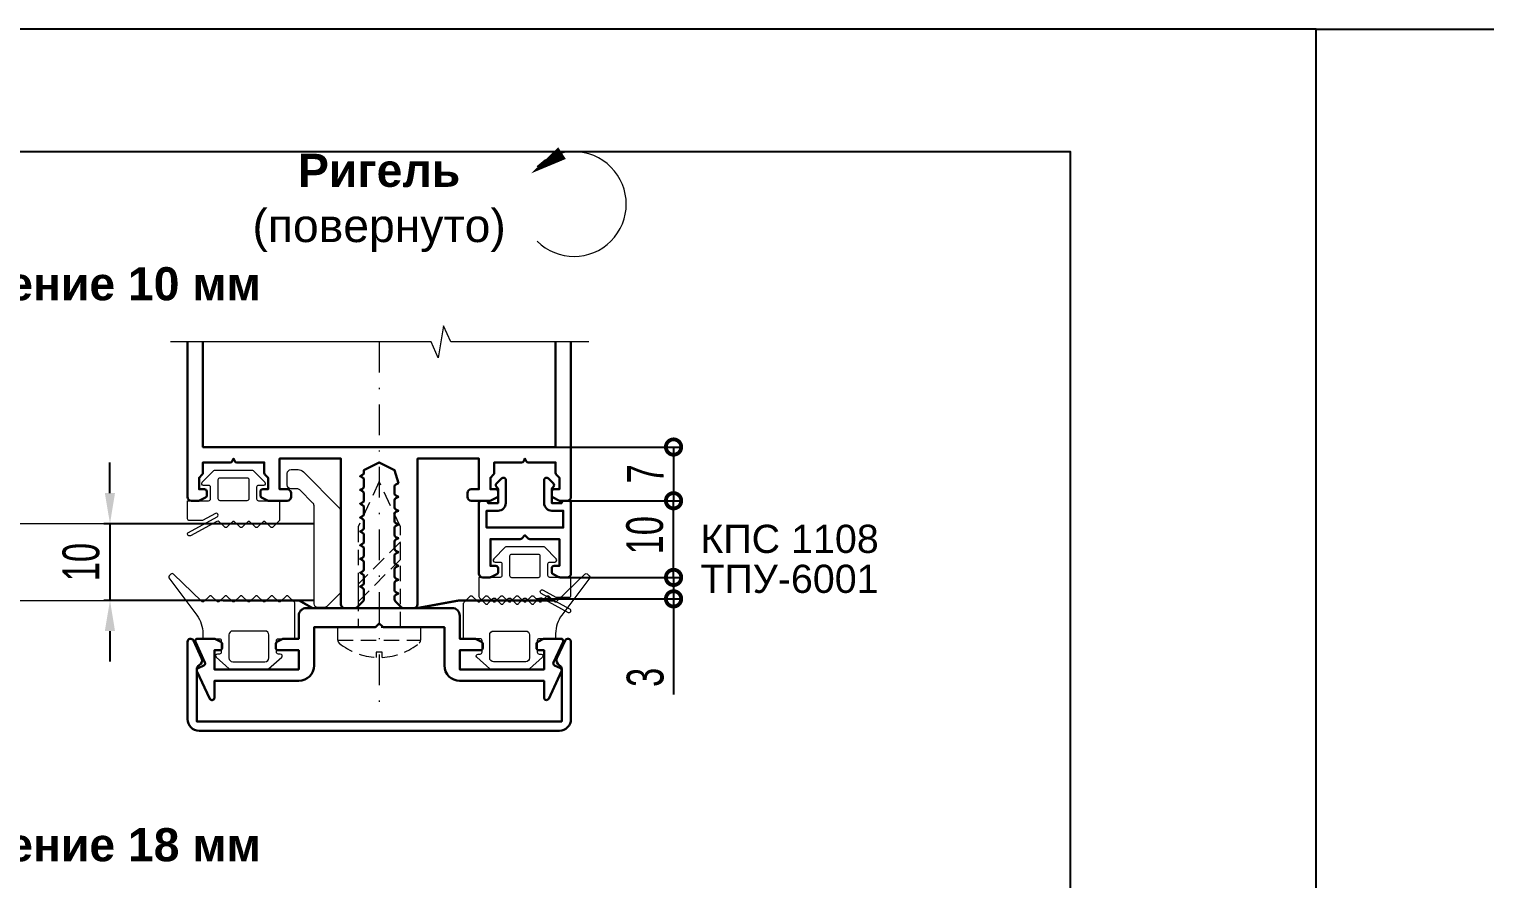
# Model space of a CAD drawing. Extents: x -37 to 8820, y -336 to 478.
# Drawn here: x 5355.1 to 5473.8, y 227.7 to 297 of the extents above; entities that cross this region are included whole.
import ezdxf

# ---------------------------------------------------------------- set-up
doc = ezdxf.new("R2010")
doc.units = 0
doc.header["$LTSCALE"] = 5
doc.linetypes.add('DASHDOT', pattern=[1, 0.5, -0.25, 0, -0.25])
doc.linetypes.add('HIDDEN', pattern=[0.375, 0.25, -0.125])
doc.layers.get('0').update_dxf_attribs({"linetype": 'CONTINUOUS', "lineweight": 30})
doc.layers.get('DEFPOINTS').update_dxf_attribs({"linetype": 'CONTINUOUS'})
for name, color, linetype, lineweight in [('1', 6, 'DASHDOT', 13), ('2', 3, 'HIDDEN', 13), ('Dimentions', 5, 'CONTINUOUS', 15), ('Glass', 5, 'CONTINUOUS', 20), ('Герлен', 7, 'CONTINUOUS', 60), ('Зигзаг', 1, 'CONTINUOUS', 15), ('Подкладки', 1, 'CONTINUOUS', 20), ('Текстовый', 7, 'CONTINUOUS', 9), ('Уплотнители', 1, 'CONTINUOUS', 20)]:
    doc.layers.add(name, color=color, linetype=linetype, lineweight=lineweight)
doc.layers.add('Скрытые', color=14, linetype='CONTINUOUS', plot=False)
doc.styles.add('3', font='RUSS.SHX', dxfattribs={"width": 0.7, "height": 3})
doc.styles.add('Каталожный', font='arial.ttf', dxfattribs={"height": 2.5})
doc.dimstyles.new('MX1_6', dxfattribs={"dimtxt": 3, "dimasz": 2.5, "dimexe": 0.5, "dimexo": 0, "dimgap": 0.8, "dimtad": 1, "dimlfac": 1.6, "dimdsep": 46, "dimtxsty": '3', "dimcen": 0, "dimclrd": 256, "dimclre": 256, "dimclrt": 256, "dimaunit": 1, "dimadec": 0, "dimazin": 0, "dimtfac": 1, "dimtmove": 0, "dimatfit": 1, "dimfxl": 1, "dimtvp": 1, "dimtolj": 1, "dimtzin": 0, "dimarcsym": 0})

# ---------------------------------------------------------------- blocks, each defined once
blk = doc.blocks.new('*D1513')
at = {"layer": 'DEFPOINTS', "color": 0, "linetype": 'Continuous', "transparency": 16777216}
for p in [(5378.34, 256.67), (5361.71, 250.42), (5378.34, 250.42)]:
    blk.add_point(p, dxfattribs=at)
at = {"layer": 'Dimentions', "linetype": 'Continuous', "lineweight": -2, "transparency": 16777216}
for p, q in [((5361.71, 259.17), (5361.71, 261.67)), ((5378.34, 256.67), (5361.21, 256.67)), ((5361.71, 256.67), (5361.71, 250.42)), ((5378.34, 250.42), (5361.21, 250.42)), ((5361.71, 247.92), (5361.71, 245.42))]:
    blk.add_line(p, q, dxfattribs=at)
at = {"layer": 'Dimentions', "linetype": 'Continuous', "transparency": 16777216}
for points in [[(5361.29, 259.17), (5362.12, 259.17), (5361.71, 256.67)], [(5361.29, 247.92), (5362.12, 247.92), (5361.71, 250.42)]]:
    blk.add_solid(points, dxfattribs=at)
at = {"layer": 'Dimentions', "linetype": 'Continuous', "transparency": 16777216, "insert": (5359.36, 253.54), "char_height": 3, "attachment_point": 5, "rotation": 90, "style": '3'}
blk.add_mtext('\\A1;\\A1;10 ', dxfattribs=at)
blk = doc.blocks.new('_DotSmall')
at = {"color": 0, "linetype": 'ByBlock', "const_width": 0.5}
blk.add_lwpolyline([(-0.0625, 0, 1), (0.0625, 0, 1)], format="xyb", close=True, dxfattribs=at)
blk = doc.blocks.new('*D1514')
at = {"layer": 'DEFPOINTS', "color": 0, "linetype": 'Continuous', "transparency": 16777216}
for p in [(5398.97, 258.54), (5407.64, 258.54), (5398.68, 252.29)]:
    blk.add_point(p, dxfattribs=at)
at = {"layer": 'Dimentions', "linetype": 'Continuous', "lineweight": -2, "transparency": 16777216}
for p, q in [((5398.97, 258.54), (5408.14, 258.54)), ((5407.64, 252.29), (5407.64, 258.54)), ((5398.68, 252.29), (5408.14, 252.29))]:
    blk.add_line(p, q, dxfattribs=at)
at = {"layer": 'Dimentions', "linetype": 'Continuous', "lineweight": -2, "transparency": 16777216, "xscale": 2.5, "yscale": 2.5, "zscale": 2.5}
for p, rotation in [((5407.64, 258.54), 90), ((5407.64, 252.29), 270)]:
    blk.add_blockref('_DotSmall', p, dxfattribs=dict(at, rotation=rotation))
at = {"layer": 'Dimentions', "linetype": 'Continuous', "transparency": 16777216, "insert": (5405.3, 255.73), "char_height": 3, "attachment_point": 5, "rotation": 90, "style": '3'}
blk.add_mtext('\\A1;10', dxfattribs=at)
blk = doc.blocks.new('*D1515')
at = {"layer": 'DEFPOINTS', "color": 0, "linetype": 'Continuous', "transparency": 16777216}
for p in [(5398.03, 262.92), (5404.7, 258.54), (5407.64, 258.54)]:
    blk.add_point(p, dxfattribs=at)
at = {"layer": 'Dimentions', "linetype": 'Continuous', "lineweight": -2, "transparency": 16777216}
for p, q in [((5398.03, 262.92), (5408.14, 262.92)), ((5407.64, 262.92), (5407.64, 258.54)), ((5404.7, 258.54), (5408.14, 258.54))]:
    blk.add_line(p, q, dxfattribs=at)
at = {"layer": 'Dimentions', "linetype": 'Continuous', "lineweight": -2, "transparency": 16777216, "xscale": 2.5, "yscale": 2.5, "zscale": 2.5}
for p, rotation in [((5407.64, 262.92), 90), ((5407.64, 258.54), 270)]:
    blk.add_blockref('_DotSmall', p, dxfattribs=dict(at, rotation=rotation))
at = {"layer": 'Dimentions', "linetype": 'Continuous', "transparency": 16777216, "insert": (5405.34, 260.73), "char_height": 3, "attachment_point": 5, "rotation": 90, "style": '3'}
blk.add_mtext('\\A1;7', dxfattribs=at)
blk = doc.blocks.new('*D972')
at = {"layer": 'DEFPOINTS', "color": 0, "linetype": 'Continuous', "transparency": 16777216}
for p in [(5403.71, 252.29), (5396.47, 250.54), (5407.64, 250.54)]:
    blk.add_point(p, dxfattribs=at)
at = {"layer": 'Dimentions', "linetype": 'Continuous', "lineweight": -2, "transparency": 16777216}
for p, q in [((5407.64, 252.29), (5407.64, 254.79)), ((5403.71, 252.29), (5408.14, 252.29)), ((5407.64, 252.29), (5407.64, 250.54)), ((5396.47, 250.54), (5408.14, 250.54)), ((5407.64, 250.54), (5407.64, 242.74))]:
    blk.add_line(p, q, dxfattribs=at)
at = {"layer": 'Dimentions', "linetype": 'Continuous', "lineweight": -2, "transparency": 16777216, "xscale": 2.5, "yscale": 2.5, "zscale": 2.5}
for p, rotation in [((5407.64, 252.29), 270), ((5407.64, 250.54), 90)]:
    blk.add_blockref('_DotSmall', p, dxfattribs=dict(at, rotation=rotation))
at = {"layer": 'Dimentions', "linetype": 'Continuous', "transparency": 16777216, "insert": (5405.34, 244.14), "char_height": 3, "attachment_point": 5, "rotation": 90, "style": '3'}
blk.add_mtext('\\A1;3', dxfattribs=at)

msp = doc.modelspace()

# ---------------------------------------------------------------- linework, layer by layer
msp.add_lwpolyline([(5399.2789, 271.4965), (5399.2789, 258.855, -0.41421356), (5398.9664, 258.5425), (5398.3857, 258.5425, -0.11643382), (5398.3018, 258.5623), (5397.82, 258.8031, -0.28407904), (5397.7164, 258.9708), (5397.7164, 259.2925, -0.41421356), (5397.9039, 259.48), (5398.3414, 259.48), (5398.3414, 260.4175), (5398.0838, 260.675, -0.19891237), (5398.0289, 260.8076), (5398.0289, 261.6675), (5395.801, 261.6675, -0.28407904), (5395.6333, 261.7711), (5395.5289, 261.98), (5395.4245, 261.7711, -0.28407904), (5395.2568, 261.6675), (5393.0289, 261.6675), (5393.0289, 260.8076, -0.19891237), (5392.974, 260.675), (5392.7164, 260.4175), (5392.7164, 259.48), (5393.1539, 259.48, -0.41421356), (5393.3414, 259.2925), (5393.3414, 258.9708, -0.28407904), (5393.2377, 258.8031), (5392.756, 258.5623, -0.11643382), (5392.6721, 258.5425), (5391.1539, 258.5425, -0.41421356), (5390.8414, 258.855), (5390.8414, 259.1675, -0.41421356), (5391.1539, 259.48), (5391.7789, 259.48), (5391.7789, 261.98), (5386.7789, 261.98), (5386.7789, 250.105, -0.41421356), (5386.4664, 249.7925), (5385.6066, 249.7925, -0.19891237), (5385.474, 249.8474), (5384.9588, 250.3625, -0.19891237), (5384.9039, 250.4951), (5384.9039, 250.7078, -0.28407904), (5385.0075, 250.8755), (5385.2164, 250.98), (5385.0075, 251.0844, -0.28407904), (5384.9039, 251.2521), (5384.9039, 251.8328, -0.28407904), (5385.0075, 252.0005), (5385.2164, 252.105), (5385.0075, 252.2094, -0.28407904), (5384.9039, 252.3771), (5384.9039, 252.9578, -0.28407904), (5385.0075, 253.1255), (5385.2164, 253.23), (5385.0075, 253.3344, -0.28407904), (5384.9039, 253.5021), (5384.9039, 254.0828, -0.28407904), (5385.0075, 254.2505), (5385.2164, 254.355), (5385.0075, 254.4594, -0.28407904), (5384.9039, 254.6271), (5384.9039, 255.2078, -0.28407904), (5385.0075, 255.3755), (5385.2164, 255.48), (5385.0075, 255.5844, -0.28407904), (5384.9039, 255.7521), (5384.9039, 256.3328, -0.28407904), (5385.0075, 256.5005), (5385.2164, 256.605), (5385.0075, 256.7094, -0.28407904), (5384.9039, 256.8771), (5384.9039, 257.4578, -0.28407904), (5385.0075, 257.6255), (5385.2164, 257.73), (5385.0075, 257.8344, -0.28407904), (5384.9039, 258.0021), (5384.9039, 258.5828, -0.28407904), (5385.0075, 258.7505), (5385.2164, 258.855), (5385.0075, 258.9594, -0.28407904), (5384.9039, 259.1271), (5384.9039, 259.7078, -0.28407904), (5385.0075, 259.8755), (5385.2164, 259.98), (5384.9039, 261.0425), (5383.6539, 261.6675), (5382.4039, 261.0425), (5382.4039, 260.8146, -0.28407904), (5382.3002, 260.6469), (5382.0914, 260.5425), (5382.3002, 260.438, -0.28407904), (5382.4039, 260.2703), (5382.4039, 259.6896, -0.28407904), (5382.3002, 259.5219), (5382.0914, 259.4175), (5382.3002, 259.313, -0.28407904), (5382.4039, 259.1453), (5382.4039, 258.5646, -0.28407904), (5382.3002, 258.3969), (5382.0914, 258.2925), (5382.3002, 258.188, -0.28407904), (5382.4039, 258.0203), (5382.4039, 257.4396, -0.28407904), (5382.3002, 257.2719), (5382.0914, 257.1675), (5382.3002, 257.063, -0.28407904), (5382.4039, 256.8953), (5382.4039, 256.3146, -0.28407904), (5382.3002, 256.1469), (5382.0914, 256.0425), (5382.3002, 255.938, -0.28407904), (5382.4039, 255.7703), (5382.4039, 255.1896, -0.28407904), (5382.3002, 255.0219), (5382.0914, 254.9175), (5382.3002, 254.813, -0.28407904), (5382.4039, 254.6453), (5382.4039, 254.0646, -0.28407904), (5382.3002, 253.8969), (5382.0914, 253.7925), (5382.3002, 253.688, -0.28407904), (5382.4039, 253.5203), (5382.4039, 252.9396, -0.28407904), (5382.3002, 252.7719), (5382.0914, 252.6675), (5382.3002, 252.563, -0.28407904), (5382.4039, 252.3953), (5382.4039, 251.8146, -0.28407904), (5382.3002, 251.6469), (5382.0914, 251.5425), (5382.3002, 251.438, -0.28407904), (5382.4039, 251.2703), (5382.4039, 250.4951, -0.19891237), (5382.349, 250.3625), (5381.8338, 249.8474, -0.19891237), (5381.7012, 249.7925), (5380.8414, 249.7925, -0.41421356), (5380.5289, 250.105), (5380.5289, 261.98), (5375.5289, 261.98), (5375.5289, 259.48), (5376.1539, 259.48, -0.41421356), (5376.4664, 259.1675), (5376.4664, 258.855, -0.41421356), (5376.1539, 258.5425), (5374.6357, 258.5425, -0.11643382), (5374.5518, 258.5623), (5374.07, 258.8031, -0.28407904), (5373.9664, 258.9708), (5373.9664, 259.2925, -0.41421356), (5374.1539, 259.48), (5374.5914, 259.48), (5374.5914, 260.4175), (5374.3338, 260.675, -0.19891237), (5374.2789, 260.8076), (5374.2789, 261.6675), (5372.051, 261.6675, -0.28407904), (5371.8833, 261.7711), (5371.7789, 261.98), (5371.6745, 261.7711, -0.28407904), (5371.5068, 261.6675), (5369.2789, 261.6675), (5369.2789, 260.8076, -0.19891237), (5369.224, 260.675), (5368.9664, 260.4175), (5368.9664, 259.48), (5369.4039, 259.48, -0.41421356), (5369.5914, 259.2925), (5369.5914, 258.9708, -0.28407904), (5369.4877, 258.8031), (5369.006, 258.5623, -0.11643382), (5368.9221, 258.5425), (5368.3414, 258.5425, -0.41421356), (5368.0289, 258.855), (5368.0289, 271.4965)], format="xyb")
msp.add_lwpolyline([(5398.0289, 271.4965), (5398.0289, 262.9175), (5369.2789, 262.9175), (5369.2789, 271.4965)])
for points in [[(5399.0914, 258.5425), (5398.7164, 258.5425, 0.41421356), (5398.5289, 258.355), (5397.7164, 258.355), (5397.7164, 259.4741, -0.19891237), (5397.7713, 259.6066), (5397.849, 259.6843, 0.41421356), (5397.849, 259.9495), (5397.441, 260.3575, 0.66817864), (5397.0914, 260.2127), (5397.0914, 258.355, 0.41421356), (5397.7164, 257.73), (5398.6539, 257.73), (5398.6539, 256.355), (5392.4039, 256.355), (5392.4039, 257.73), (5393.3414, 257.73, 0.41421356), (5393.9664, 258.355), (5393.9664, 260.2127, 0.66817864), (5393.6168, 260.3575), (5393.2088, 259.9495, 0.41421356), (5393.2088, 259.6843), (5393.2865, 259.6066, -0.19891237), (5393.3414, 259.4741), (5393.3414, 258.355), (5392.5289, 258.355, 0.41421356), (5392.3414, 258.5425), (5391.9664, 258.5425, 0.41421356), (5391.7789, 258.355), (5391.7789, 252.605, 0.41421356), (5392.0914, 252.2925), (5392.6721, 252.2925, 0.11643382), (5392.756, 252.3123), (5393.2377, 252.5531, 0.28407904), (5393.3414, 252.7208), (5393.3414, 253.0425, 0.41421356), (5393.1539, 253.23), (5392.7164, 253.23), (5392.7164, 255.4175), (5395.1387, 255.4175, 0.19891237), (5395.2713, 255.4724), (5395.5289, 255.73), (5395.7865, 255.4724, 0.19891237), (5395.9191, 255.4175), (5398.3414, 255.4175), (5398.3414, 253.23), (5397.9039, 253.23, 0.41421356), (5397.7164, 253.0425), (5397.7164, 252.7208, 0.28407904), (5397.82, 252.5531), (5398.3018, 252.3123, 0.11643382), (5398.3857, 252.2925), (5398.9664, 252.2925, 0.41421356), (5399.2789, 252.605), (5399.2789, 258.355, 0.41421356)], [(5368.7965, 244.6385, -0.41421356), (5368.8871, 244.8877), (5369.359, 245.1077, 0.41421356), (5369.4496, 245.3569), (5368.6715, 247.0257, -0.54861879), (5368.8414, 247.2925), (5370.1721, 247.2925, -0.11643382), (5370.256, 247.2727), (5370.7377, 247.0318, -0.28407904), (5370.8414, 246.8641), (5370.8414, 246.5425, -0.41421356), (5370.6539, 246.355), (5370.2164, 246.355), (5370.2164, 244.7925), (5377.0914, 244.7925), (5377.0914, 246.355), (5375.4039, 246.355, -0.41421356), (5375.2164, 246.5425), (5375.2164, 246.8641, -0.28407904), (5375.32, 247.0318), (5375.8018, 247.2727, -0.11643382), (5375.8857, 247.2925), (5377.0914, 247.2925), (5377.0914, 249.1675, -0.41421356), (5377.7164, 249.7925), (5389.5914, 249.7925, -0.41421356), (5390.2164, 249.1675), (5390.2164, 247.2925), (5391.4221, 247.2925, -0.11643382), (5391.506, 247.2727), (5391.9877, 247.0318, -0.28407904), (5392.0914, 246.8641), (5392.0914, 246.5425, -0.41421356), (5391.9039, 246.355), (5390.2164, 246.355), (5390.2164, 244.7925), (5397.0914, 244.7925), (5397.0914, 246.355), (5396.6539, 246.355, -0.41421356), (5396.4664, 246.5425), (5396.4664, 246.8641, -0.28407904), (5396.57, 247.0318), (5397.0518, 247.2727, -0.11643382), (5397.1357, 247.2925), (5398.4664, 247.2925, -0.54861879), (5398.6363, 247.0257), (5397.8581, 245.3569, 0.41421356), (5397.9488, 245.1077), (5398.4206, 244.8877, -0.41421356), (5398.5113, 244.6385), (5397.4678, 242.4007, -0.29147342), (5397.2979, 242.2925), (5397.2789, 242.2925, -0.41421356), (5397.0914, 242.48), (5397.0914, 243.855), (5390.2164, 243.855, -0.41421356), (5388.9664, 245.105), (5388.9664, 248.23), (5384.0441, 248.23, -0.19891237), (5383.9115, 248.2849), (5383.6539, 248.5425), (5383.3963, 248.2849, -0.19891237), (5383.2637, 248.23), (5378.3414, 248.23), (5378.3414, 245.105, -0.41421356), (5377.0914, 243.855), (5370.2164, 243.855), (5370.2164, 242.48, -0.41421356), (5370.0289, 242.2925), (5370.0099, 242.2925, -0.29147342), (5369.84, 242.4007)], [(5368.9664, 239.7925), (5398.3414, 239.7925, 0.41421356), (5399.2789, 240.73), (5399.2789, 247.0425, 0.80258485), (5398.8023, 247.1481), (5398.1324, 245.7114, 0.40155944), (5398.327, 245.1384, -0.27973928), (5398.5289, 244.8058), (5398.5289, 240.5425), (5368.7789, 240.5425), (5368.7789, 244.8058, -0.27973928), (5368.9808, 245.1384, 0.40155944), (5369.1754, 245.7114), (5368.5055, 247.1481, 0.80258485), (5368.0289, 247.0425), (5368.0289, 240.73, 0.41421356)]]:
    msp.add_lwpolyline(points, format="xyb", close=True)
at = {"layer": '1'}
msp.add_line((5383.6539, 271.4965), (5383.6539, 241.7925), dxfattribs=at)
at = {"layer": '2'}
msp.add_line((5380.2789, 247.1739), (5387.0289, 247.1739), dxfattribs=at)
for points in [[(5385.3726, 248.23), (5385.3726, 256.4191), (5383.6539, 260.105), (5381.9351, 256.4191), (5381.9351, 248.23)], [(5381.9351, 250.3104), (5385.3726, 253.7479), (5385.3726, 255.1802), (5381.9351, 251.7427)]]:
    msp.add_lwpolyline(points, close=True, dxfattribs=at)
msp.add_lwpolyline([(5383.4083, 245.7671, -0.16184886), (5380.3925, 246.9328, -0.22388754), (5380.2789, 247.1739), (5380.2789, 248.23), (5387.0289, 248.23), (5387.0289, 247.1739, -0.22388754), (5386.9153, 246.9328, -0.16184886), (5383.8995, 245.7671), (5383.8995, 246.2048), (5383.4083, 246.2048)], format="xyb", close=True, dxfattribs=at)
at = {"layer": 'Dimentions'}
msp.add_lwpolyline([(5396.0181, 285.2285, 0, 1.1333, 0), (5398.5501, 286.8888, 0, 0, 0), (5398.5501, 286.8888, 0, 0, 0)], format="xyseb", dxfattribs=at)
at = {"layer": 'Dimentions', "color": 1}
msp.add_arc((5399.518, 282.7336), 4.2664, 225.237215, 134.762785, dxfattribs=at)
at = {"layer": 'Glass'}
msp.add_lwpolyline([(5334.899, 250.4168), (5378.3414, 250.4177), (5378.3414, 256.6658), (5334.899, 256.6658)], close=True, dxfattribs=at)
at = {"layer": 'Герлен', "ltscale": 2, "const_width": 0.1875}
msp.add_lwpolyline([(5370.9177, 250.4175), (5377.1123, 250.4175), (5378.2003, 249.7925), (5386.7789, 249.7925), (5390.1918, 250.4175), (5398.0084, 250.4175)], dxfattribs=at)
at = {"layer": 'Зигзаг'}
msp.add_lwpolyline([(5400.7428, 271.4965), (5389.4807, 271.4965), (5388.8999, 272.8144), (5388.4642, 270.2017), (5387.8817, 271.4965), (5366.6499, 271.4965)], dxfattribs=at)
at = {"layer": 'Подкладки'}
msp.add_lwpolyline([(5376.4664, 259.5152, -0.41421356), (5376.1539, 259.8277), (5376.1539, 260.7652, -0.41421356), (5376.4664, 261.0777), (5377.0378, 261.0777, -0.19891237), (5377.4797, 260.8946), (5380.3458, 258.0285, -0.19891237), (5380.5289, 257.5865), (5380.5289, 251.2081, -0.19891237), (5380.4374, 250.9872), (5379.3704, 249.9202, -0.19891237), (5379.1494, 249.8287), (5378.6539, 249.8287, -0.41421356), (5378.3414, 250.1412), (5378.3414, 258.1357, 0.19891237), (5378.2499, 258.3567), (5377.1829, 259.4236, 0.19891237), (5376.9619, 259.5152)], format="xyb", close=True, dxfattribs=at)
at = {"layer": 'Скрытые', "linetype": 'Continuous'}
for points in [[(5460, 297), (5250, 297), (5250, 0), (5460, 0)], [(5460, 297), (5670, 297), (5670, 0), (5460, 0)], [(5440, 10), (5440, 287), (5275, 287), (5275, 10)]]:
    msp.add_lwpolyline(points, close=True, dxfattribs=at)
at = {"layer": 'Уплотнители'}
for points in [[(5370.2981, 257.5033), (5369.2531, 256.9364, -0.12491271), (5369.1786, 256.9175), (5368.1851, 256.9175, -0.41421356), (5368.0289, 257.0737), (5368.0289, 258.5425), (5369.7476, 258.5425, 0.41421356), (5369.9039, 258.6987), (5369.9039, 259.6362, 0.41421356), (5369.7476, 259.7925), (5369.3414, 259.7925, -0.66858666), (5369.231, 260.0593), (5370.1706, 260.9968, -0.19861919), (5370.281, 261.0425), (5373.2768, 261.0425, -0.19861919), (5373.3871, 260.9968), (5374.3267, 260.0593, -0.66858666), (5374.2164, 259.7925), (5373.8101, 259.7925, 0.41421356), (5373.6539, 259.6362), (5373.6539, 258.6987, 0.41421356), (5373.8101, 258.5425), (5375.5289, 258.5425), (5375.5289, 256.9822, -0.19891237), (5375.4831, 256.8717), (5375.0144, 256.4029, -0.41421356), (5374.7934, 256.4029), (5374.3894, 256.807, 0.41421356), (5374.1684, 256.807), (5373.7644, 256.4029, -0.41421356), (5373.5434, 256.4029), (5373.1394, 256.807, 0.41421356), (5372.9184, 256.807), (5372.5144, 256.4029, -0.41421356), (5372.2934, 256.4029), (5371.8894, 256.807, 0.41421356), (5371.6684, 256.807), (5371.2644, 256.4029, -0.41421356), (5371.0434, 256.4029), (5370.6114, 256.835, 0.33207606), (5370.4264, 256.8618), (5368.2596, 255.6864, -1), (5368.1106, 255.961), (5370.4471, 257.2286, 1)], [(5370.6851, 260.4175), (5372.8726, 260.4175, -0.41421356), (5373.0289, 260.2612), (5373.0289, 258.6987, -0.41421356), (5372.8726, 258.5425), (5370.6851, 258.5425, -0.41421356), (5370.5289, 258.6987), (5370.5289, 260.2612, -0.41421356)], [(5397.0096, 251.2533), (5398.0547, 250.6864, 0.12491271), (5398.1292, 250.6675), (5399.1226, 250.6675, 0.41421356), (5399.2789, 250.8237), (5399.2789, 252.2925), (5397.5601, 252.2925, -0.41421356), (5397.4039, 252.4487), (5397.4039, 253.3862, -0.41421356), (5397.5601, 253.5425), (5397.9664, 253.5425, 0.66858666), (5398.0767, 253.8093), (5397.1371, 254.7468, 0.19861919), (5397.0268, 254.7925), (5394.031, 254.7925, 0.19861919), (5393.9206, 254.7468), (5392.981, 253.8093, 0.66858666), (5393.0914, 253.5425), (5393.4976, 253.5425, -0.41421356), (5393.6539, 253.3862), (5393.6539, 252.4487, -0.41421356), (5393.4976, 252.2925), (5391.7789, 252.2925), (5391.7789, 250.7322, 0.19891237), (5391.8247, 250.6217), (5392.2934, 250.1529, 0.41421356), (5392.5144, 250.1529), (5392.9184, 250.557, -0.41421356), (5393.1394, 250.557), (5393.5434, 250.1529, 0.41421356), (5393.7644, 250.1529), (5394.1684, 250.557, -0.41421356), (5394.3894, 250.557), (5394.7934, 250.1529, 0.41421356), (5395.0144, 250.1529), (5395.4184, 250.557, -0.41421356), (5395.6394, 250.557), (5396.0434, 250.1529, 0.41421356), (5396.2644, 250.1529), (5396.6964, 250.585, -0.33207606), (5396.8814, 250.6118), (5399.0481, 249.4364, 1), (5399.1971, 249.711), (5396.8606, 250.9786, -1)], [(5396.6226, 254.1675), (5394.4351, 254.1675, 0.41421356), (5394.2789, 254.0112), (5394.2789, 252.4487, 0.41421356), (5394.4351, 252.2925), (5396.6226, 252.2925, 0.41421356), (5396.7789, 252.4487), (5396.7789, 254.0112, 0.41421356)], [(5375.4351, 246.0425, -0.41421356), (5375.2789, 246.1987), (5375.2789, 247.1362, -0.41421356), (5375.4351, 247.2925), (5376.7789, 247.2925), (5376.7789, 250.1804, 0.19891237), (5376.7423, 250.2688), (5376.2644, 250.7467, 0.41421356), (5376.0434, 250.7467), (5375.6394, 250.3427, -0.41421356), (5375.4184, 250.3427), (5375.0144, 250.7467, 0.41421356), (5374.7934, 250.7467), (5374.3894, 250.3427, -0.41421356), (5374.1684, 250.3427), (5373.7644, 250.7467, 0.41421356), (5373.5434, 250.7467), (5373.1394, 250.3427, -0.41421356), (5372.9184, 250.3427), (5372.5144, 250.7467, 0.41421356), (5372.2934, 250.7467), (5371.8894, 250.3427, -0.41421356), (5371.6684, 250.3427), (5371.2644, 250.7467, 0.41421356), (5371.0434, 250.7467), (5370.6394, 250.3427, -0.41421356), (5370.4184, 250.3427), (5370.0144, 250.7467, 0.41421356), (5369.7934, 250.7467), (5369.3894, 250.3427, -0.41421356), (5369.1684, 250.3427), (5366.8894, 252.557, 0.41421356), (5366.6684, 252.557), (5366.5371, 252.4256, 0.29253821), (5366.501, 252.2611), (5368.7817, 249.208, -0.16178775), (5369.2789, 247.7118), (5369.2789, 247.2925), (5370.6226, 247.2925, -0.41421356), (5370.7789, 247.1362), (5370.7789, 246.1987, -0.41421356), (5370.6226, 246.0425), (5370.4664, 246.0425, 0.66858666), (5370.356, 245.7756), (5371.4206, 244.8381, 0.19861919), (5371.531, 244.7925), (5374.5268, 244.7925, 0.19861919), (5374.6371, 244.8381), (5375.7017, 245.7756, 0.66858666), (5375.5914, 246.0425)], [(5391.8726, 246.0425, 0.41421356), (5392.0289, 246.1987), (5392.0289, 247.1362, 0.41421356), (5391.8726, 247.2925), (5390.5289, 247.2925), (5390.5289, 250.1804, -0.19891237), (5390.5655, 250.2688), (5391.0434, 250.7467, -0.41421356), (5391.2644, 250.7467), (5391.6684, 250.3427, 0.41421356), (5391.8894, 250.3427), (5392.2934, 250.7467, -0.41421356), (5392.5144, 250.7467), (5392.9184, 250.3427, 0.41421356), (5393.1394, 250.3427), (5393.5434, 250.7467, -0.41421356), (5393.7644, 250.7467), (5394.1684, 250.3427, 0.41421356), (5394.3894, 250.3427), (5394.7934, 250.7467, -0.41421356), (5395.0144, 250.7467), (5395.4184, 250.3427, 0.41421356), (5395.6394, 250.3427), (5396.0434, 250.7467, -0.41421356), (5396.2644, 250.7467), (5396.6684, 250.3427, 0.41421356), (5396.8894, 250.3427), (5397.2934, 250.7467, -0.41421356), (5397.5144, 250.7467), (5397.9184, 250.3427, 0.41421356), (5398.1394, 250.3427), (5400.4184, 252.557, -0.41421356), (5400.6394, 252.557), (5400.7707, 252.4256, -0.29253821), (5400.8068, 252.2611), (5398.526, 249.208, 0.16178775), (5398.0289, 247.7118), (5398.0289, 247.2925), (5396.6851, 247.2925, 0.41421356), (5396.5289, 247.1362), (5396.5289, 246.1987, 0.41421356), (5396.6851, 246.0425), (5396.8414, 246.0425, -0.66858666), (5396.9517, 245.7756), (5395.8871, 244.8381, -0.19861919), (5395.7768, 244.7925), (5392.781, 244.7925, -0.19861919), (5392.6706, 244.8381), (5391.606, 245.7756, -0.66858666), (5391.7164, 246.0425)], [(5371.7164, 245.4175), (5374.3414, 245.4175, 0.41421356), (5374.6539, 245.73), (5374.6539, 247.605, 0.41421356), (5374.3414, 247.9175), (5371.7164, 247.9175, 0.41421356), (5371.4039, 247.605), (5371.4039, 245.73, 0.41421356)], [(5395.5914, 245.4175), (5392.9664, 245.4175, -0.41421356), (5392.6539, 245.73), (5392.6539, 247.605, -0.41421356), (5392.9664, 247.9175), (5395.5914, 247.9175, -0.41421356), (5395.9039, 247.605), (5395.9039, 245.73, -0.41421356)]]:
    msp.add_lwpolyline(points, format="xyb", close=True, dxfattribs=at)

# ---------------------------------------------------------------- texts
at = {"layer": 'Текстовый', "linetype": 'Continuous', "char_height": 2.7, "attachment_point": 1, "style": 'Каталожный'}
for s, insert, width in [('\\pxqc;{\\fArial|b1|i0|c204|p34;Ригель }(повернуто)', (5368.0289, 286.8348), 31.232091), ('\\pxql;{\\fArial|b1|i0|c204|p34;Заполнение 10 мм}', (5339.6211, 277.5858), 42.664921), ('\\pxql;{\\fArial|b1|i0|c204|p34;Заполнение 18 мм}', (5339.6211, 231.844), 42.664921)]:
    msp.add_mtext(s, dxfattribs=dict(at, insert=insert, width=width))
at = {"layer": 'Текстовый', "linetype": 'Continuous', "insert": (5409.8215, 256.5846), "char_height": 2.5, "width": 14.402032, "attachment_point": 1, "line_spacing_factor": 0.85, "style": 'Каталожный'}
msp.add_mtext('\\pxi-2,l2,r-2.0333,se1.0833,ql,t4;{\\H0.92x;КПС 1108\\PТПУ-6001}', dxfattribs=at)

# ---------------------------------------------------------------- dimensions: what is measured, and where the dimension line sits
at = {"layer": 'Dimentions', "linetype": 'Continuous'}
dim = msp.add_linear_dim(base=(5407.6412, 258.5425), p1=(5398.0289, 262.9175), p2=(5404.7016, 258.5425), angle=90, dimstyle='MX1_6', override={"dimblk1": 'DotSmall', "dimblk2": 'DotSmall', "dimsah": 1}, dxfattribs=at)
dim.commit()
dim.dimension.update_dxf_attribs({"geometry": '*D1515', "text_midpoint": (5405.3412, 260.73)})
dim = msp.add_linear_dim(base=(5361.7077, 250.4158), p1=(5378.3414, 256.6658), p2=(5378.3414, 250.4158), angle=90, text='\\A1;<> ', dimstyle='MX1_6', dxfattribs=at)
dim.commit()
dim.dimension.update_dxf_attribs({"geometry": '*D1513', "text_midpoint": (5361.7077, 253.5408), "dimtype": 160})
dim = msp.add_linear_dim(base=(5407.6412, 258.5425), p1=(5398.676, 252.2925), p2=(5398.9664, 258.5425), angle=90, dimstyle='MX1_6', override={"dimblk1": 'DotSmall', "dimblk2": 'DotSmall', "dimsah": 1}, dxfattribs=at)
dim.commit()
dim.dimension.update_dxf_attribs({"geometry": '*D1514', "text_midpoint": (5407.6412, 255.73), "dimtype": 160})
dim = msp.add_linear_dim(base=(5407.6412, 250.5447), p1=(5403.7061, 252.2925), p2=(5396.4664, 250.5447), angle=90, text='3', dimstyle='MX1_6', override={"dimblk1": 'DotSmall', "dimblk2": 'DotSmall', "dimsah": 1}, dxfattribs=at)
dim.commit()
dim.dimension.update_dxf_attribs({"geometry": '*D972', "text_midpoint": (5405.3412, 244.1447)})

doc.saveas('drawing.dxf')
